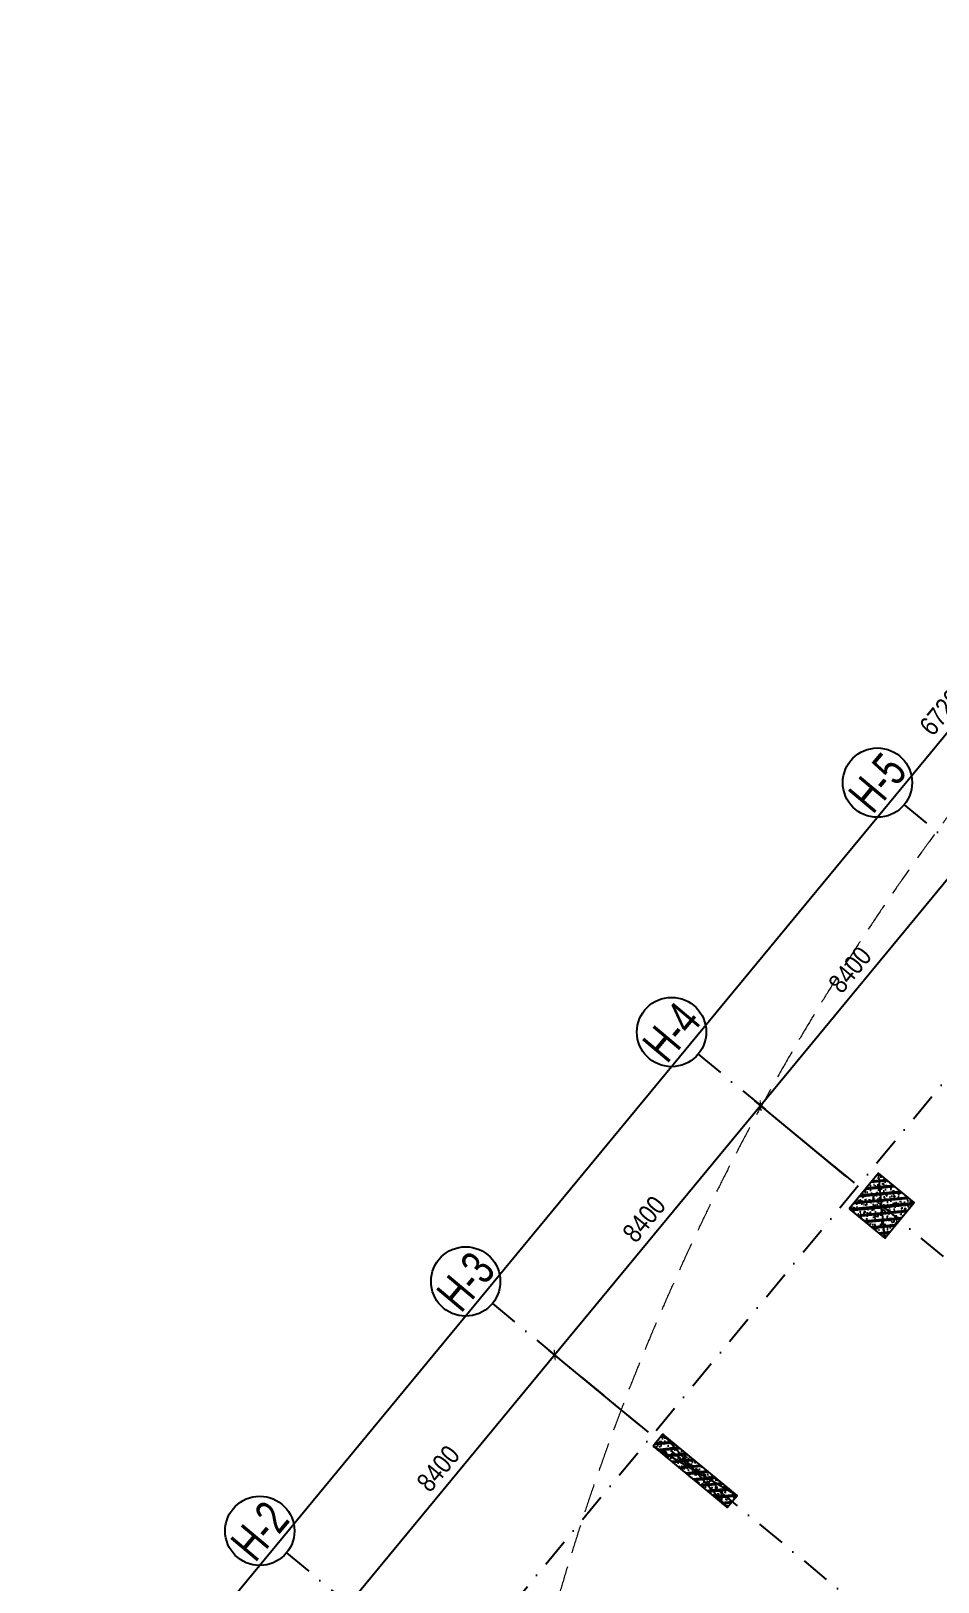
# Model space of a CAD drawing. Header units: millimetres. Extents: x -185400 to 12385, y -14070 to 168686.
# Drawn here: x -129320 to -105756, y 87660 to 127938 of the extents above; entities that cross this region are included whole.
import ezdxf
from ezdxf.enums import TextEntityAlignment as Align

# ---------------------------------------------------------------- set-up
doc = ezdxf.new("R2010")
doc.units = ezdxf.units.MM
doc.header["$LTSCALE"] = 300
doc.header["$MEASUREMENT"] = 0
doc.linetypes.add('DASHDOT', pattern=[1, 0.5, -0.25, 0, -0.25])
doc.linetypes.add('HIDDEN', pattern=[0.375, 0.25, -0.125])
for name, color, linetype in [('KC-Betong', 6, 'Continuous'), ('KT-Kich thuoc', 9, 'Continuous'), ('KT-Luoi truc South Tower', 8, 'DASHDOT'), ('ST_MBDV Cot vach 220805$0$AUDIT_I_220805193045-1', 50, 'Continuous')]:
    doc.layers.add(name, color=color, linetype=linetype)
doc.layers.add('KT-Chi gioi XD', color=7, linetype='HIDDEN', true_color=0x0066cc)
doc.styles.add('Arial Narrow', font='ARIALN.TTF')
doc.styles.add('ST_MBDV Cot vach 220805$0$HBA-Text', font='GOTHIC.TTF')
doc.dimstyles.new('ccu12-200', dxfattribs={"dimscale": 200, "dimtxt": 2.5, "dimasz": 1, "dimexe": 1, "dimexo": 2, "dimgap": 1, "dimtad": 1, "dimdec": 0, "dimdsep": 46, "dimtxsty": 'Arial Narrow', "dimblk": 'ARCHTICK', "dimcen": -1, "dimdle": 1, "dimclrd": 256, "dimclre": 256, "dimclrt": 3, "dimadec": 0, "dimazin": 2, "dimtfac": 0.1, "dimtdec": 0, "dimtmove": 0, "dimatfit": 1, "dimldrblk": 'ARCHTICK', "dimfxl": 1, "dimtvp": 0.833333, "dimtolj": 1, "dimtzin": 12, "dimarcsym": 0})

# ---------------------------------------------------------------- blocks, each defined once
blk = doc.blocks.new('_ARCHTICK')
at = {"color": 0, "linetype": 'ByBlock', "const_width": 0.15}
blk.add_lwpolyline([(-0.5, -0.5), (0.5, 0.5)], dxfattribs=at)
blk = doc.blocks.new('*D120')
at = {"layer": 'Defpoints', "color": 0, "transparency": 16777216}
for p in [(-102489, 104421, 0), (-110365, 100031), (-107841, 97947, 0)]:
    blk.add_point(p, dxfattribs=at)
at = {"layer": 'KT-Kich thuoc', "lineweight": -2, "transparency": 16777216}
for p, q in [((-104889, 106662), (-110492, 99877)), ((-102797, 104675), (-105170, 106635)), ((-108149, 98201), (-110519, 100159))]:
    blk.add_line(p, q, dxfattribs=at)
at = {"layer": 'KT-Kich thuoc', "lineweight": -2, "transparency": 16777216, "xscale": 200, "yscale": 200, "zscale": 200}
for p, rotation in [((-105016, 106508), 50.44882678931273), ((-110365, 100031), 230.4488267893127)]:
    blk.add_blockref('_ARCHTICK', p, dxfattribs=dict(at, rotation=rotation))
at = {"layer": 'KT-Kich thuoc', "color": 3, "transparency": 16777216, "insert": (-108042, 103560), "char_height": 500, "attachment_point": 5, "rotation": 50.4488, "style": 'Arial Narrow'}
blk.add_mtext('\\A1;8400', dxfattribs=at)
blk = doc.blocks.new('*D121')
at = {"layer": 'Defpoints', "color": 0, "transparency": 16777216}
for p in [(-107837, 97944, 0), (-115714, 93554), (-113190, 91470, 0)]:
    blk.add_point(p, dxfattribs=at)
at = {"layer": 'KT-Kich thuoc', "lineweight": -2, "transparency": 16777216}
for p, q in [((-110238, 100185), (-115841, 93400)), ((-108146, 98199), (-110519, 100159)), ((-113498, 91724), (-115868, 93682))]:
    blk.add_line(p, q, dxfattribs=at)
at = {"layer": 'KT-Kich thuoc', "lineweight": -2, "transparency": 16777216, "xscale": 200, "yscale": 200, "zscale": 200}
for p, rotation in [((-110365, 100031), 50.44882678931273), ((-115714, 93554), 230.4488267893127)]:
    blk.add_blockref('_ARCHTICK', p, dxfattribs=dict(at, rotation=rotation))
at = {"layer": 'KT-Kich thuoc', "color": 3, "transparency": 16777216, "insert": (-113391, 97083), "char_height": 500, "attachment_point": 5, "rotation": 50.4488, "style": 'Arial Narrow'}
blk.add_mtext('\\A1;8400', dxfattribs=at)
blk = doc.blocks.new('*D95')
at = {"layer": 'Defpoints', "color": 0, "transparency": 16777216}
for p in [(-113186, 91467, 0), (-121063, 87077), (-118539, 84993, 0)]:
    blk.add_point(p, dxfattribs=at)
at = {"layer": 'KT-Kich thuoc', "lineweight": -2, "transparency": 16777216}
for p, q in [((-115587, 93709), (-121190, 86923)), ((-113495, 91722), (-115868, 93682)), ((-118847, 85248), (-121217, 87205))]:
    blk.add_line(p, q, dxfattribs=at)
at = {"layer": 'KT-Kich thuoc', "lineweight": -2, "transparency": 16777216, "xscale": 200, "yscale": 200, "zscale": 200}
for p, rotation in [((-115714, 93554), 50.44882678931273), ((-121063, 87077), 230.4488267893127)]:
    blk.add_blockref('_ARCHTICK', p, dxfattribs=dict(at, rotation=rotation))
at = {"layer": 'KT-Kich thuoc', "color": 3, "transparency": 16777216, "insert": (-118739, 90606), "char_height": 500, "attachment_point": 5, "rotation": 50.4488, "style": 'Arial Narrow'}
blk.add_mtext('\\A1;8400', dxfattribs=at)
blk = doc.blocks.new('ST_MBDV Cot vach 220805$0$GRID-SYM-flat-103')
at = {"layer": 'ST_MBDV Cot vach 220805$0$AUDIT_I_220805193045-1'}
blk.add_circle((0, 0, 0), 900, dxfattribs=at)
at = {"layer": 'ST_MBDV Cot vach 220805$0$AUDIT_I_220805193045-1', "style": 'ST_MBDV Cot vach 220805$0$HBA-Text'}
blk.add_attdef('GRID', text='', height=900, rotation=19.0471, dxfattribs=at).set_placement((0, 0, 0), align=Align.MIDDLE_CENTER)
blk = doc.blocks.new('*D125')
at = {"layer": 'Defpoints', "color": 0, "transparency": 16777216}
for p in [(-85499, 133966), (-81097, 130331), (-123887, 78516, 0)]:
    blk.add_point(p, dxfattribs=at)
at = {"layer": 'KT-Kich thuoc', "lineweight": -2, "transparency": 16777216}
for p, q in [((-128417, 81997), (-85371, 134121)), ((-81405, 130586), (-85653, 134094)), ((-124196, 78771), (-128444, 82279))]:
    blk.add_line(p, q, dxfattribs=at)
at = {"layer": 'KT-Kich thuoc', "lineweight": -2, "transparency": 16777216, "xscale": 200, "yscale": 200, "zscale": 200}
for p, rotation in [((-85499, 133966), 50.44882697620305), ((-128289, 82151), 230.4488269762031)]:
    blk.add_blockref('_ARCHTICK', p, dxfattribs=dict(at, rotation=rotation))
at = {"layer": 'KT-Kich thuoc', "color": 3, "transparency": 16777216, "insert": (-105576, 110369), "char_height": 500, "attachment_point": 5, "rotation": 50.4488, "style": 'Arial Narrow'}
blk.add_mtext('\\A1;67200', dxfattribs=at)
blk = doc.blocks.new('*U18')
h = blk.add_hatch()
h.set_pattern_fill('VATLIEU04', color=250, scale=40, style=0, pattern_type=2)
h.set_pattern_definition([(50, (1550, 450), (286.904, -25.1), [30, -330]), (355, (1550, 450), (-55.5, 300.877), [24, -264]), (100.451, (1573.9, 447.9), (231.404, 275.776), [25.496, -280.457]), (46.184, (1550, 530), (426.896, -66.21), [45, -495]), (96.636, (1585.57, 524.5), (373.865, 389.65), [38.244, -420.685]), (351.184, (1550, 530), (373.865, 389.65), [36, -396]), (21, (1590, 510), (238.763, -161.048), [30, -330]), (326, (1590, 510), (97.326, 290.06), [24, -264]), (71.451, (1609.9, 496.58), (336.09, 129.012), [25.496, -280.457]), (37.5, (1550, 450), (4.864, 133.1575), [0, -260.8, 0, -268, 0, -265]), (7.5, (1550, 450), (105.228, 157.765), [0, -152.8, 0, -254.8, 0, -101]), (327.5, (1460.8, 450), (213.529, -9.022), [0, -100, 0, -312, 0, -414]), (317.5, (1420.8, 450), (233.274, 40.042), [0, -130, 0, -207.2, 0, -294]), (45, (1550, 450), (-120.208, 120.208), []), (45, (1550, 499), (-120.208, 120.208), [])])
h.paths.add_polyline_path([(-475, -475), (2025, -475), (2025, -75), (-475, -75)])
at = {"color": 6, "ltscale": 0.25}
blk.add_lwpolyline([(-475, -475), (2025, -475), (2025, -75), (-475, -75)], close=True, dxfattribs=at)
at = {"layer": 'Defpoints', "linetype": 'ByBlock', "ltscale": 30}
for p, q in [((2025, -475), (-475, -75)), ((-475, -475), (2025, -75))]:
    blk.add_line(p, q, dxfattribs=at)
blk = doc.blocks.new('*U20')
h = blk.add_hatch()
h.set_pattern_fill('VATLIEU04', color=250, scale=40, style=0, pattern_type=2)
h.set_pattern_definition([(50, (250, 1250), (286.904, -25.1), [30, -330]), (355, (250, 1250), (-55.5, 300.877), [24, -264]), (100.451, (273.9, 1247.9), (231.404, 275.776), [25.496, -280.457]), (46.184, (250, 1330), (426.896, -66.21), [45, -495]), (96.636, (285.57, 1324.5), (373.865, 389.65), [38.244, -420.685]), (351.184, (250, 1330), (373.86, 389.65), [36, -396]), (21, (290, 1310), (238.763, -161.048), [30, -330]), (326, (290, 1310), (97.326, 290.06), [24, -264]), (71.451, (309.9, 1296.58), (336.09, 129.012), [25.496, -280.457]), (37.5, (250, 1250), (4.864, 133.1575), [0, -260.8, 0, -268, 0, -265]), (7.5, (250, 1250), (105.228, 157.765), [0, -152.8, 0, -254.8, 0, -101]), (327.5, (160.8, 1250), (213.529, -9.022), [0, -100, 0, -312, 0, -414]), (317.5, (120.8, 1250), (233.274, 40.042), [0, -130, 0, -207.2, 0, -294]), (45, (250, 1250), (-120.208, 120.208), []), (45, (250, 1299), (-120.208, 120.208), [])])
h.paths.add_polyline_path([(-475, -475), (725, -475), (725, 725), (-475, 725)])
at = {"color": 6, "ltscale": 0.25}
blk.add_lwpolyline([(-475, -475), (725, -475), (725, 725), (-475, 725)], close=True, dxfattribs=at)
at = {"layer": 'Defpoints', "linetype": 'ByBlock', "ltscale": 30}
for p, q in [((725, -475), (-475, 725)), ((-475, -475), (725, 725))]:
    blk.add_line(p, q, dxfattribs=at)
blk = doc.blocks.new('Columns-NT1-High-flat-1')
at = {"layer": 'KC-Betong', "linetype": 'ByBlock', "rotation": 320.4488257820466}
for name, p in [('*U20', (5635, 6078)), ('*U18', (541, -90))]:
    blk.add_blockref(name, p, dxfattribs=at)

msp = doc.modelspace()

# ---------------------------------------------------------------- linework, layer by layer
at = {"layer": 'KT-Chi gioi XD', "lineweight": 13, "ltscale": 10, "elevation": 0, "flags": 128}
msp.add_lwpolyline([(-29078.1, 143772.1), (-33774.2, 161645), (-36124.3, 162456.9), (-45058.2, 155685.5), (-68562, 137753.5), (-92229.5, 120645.5, 0.684877), (-61797, 6849.6), (-41426.4, 4693.7), (-2997.3, 5908.3), (-146.9, 9554.9)], format="xyb", close=True, dxfattribs=at)
at = {"layer": 'KT-Luoi truc South Tower', "ltscale": 5}
for p, q in [((-129319.6, 71931.2), (-78164.4, 133874.7)), ((-106635.5, 107845.3), (-82897.7, 88241.7)), ((-111984.3, 101368.4), (-88246.5, 81764.8)), ((-117333.1, 94891.5), (-93595.3, 75288)), ((-122682, 88414.6), (-98944.2, 68811.1))]:
    msp.add_line(p, q, dxfattribs=at)

# ---------------------------------------------------------------- block references
at = {"layer": 'KC-Betong', "ltscale": 0.5}
msp.add_blockref('Columns-NT1-High-flat-1', (-113032.1, 91339.6), dxfattribs=at)
at = {"layer": 'KT-Kich thuoc'}
ref = msp.add_blockref('ST_MBDV Cot vach 220805$0$GRID-SYM-flat-103', (-107329.4, 108418.4, 0), dxfattribs=at)
ref.add_attrib('GRID', 'H-5', dxfattribs={"layer": 'ST_MBDV Cot vach 220805$0$AUDIT_I_220805193045-1', "height": 900, "rotation": 50, "style": 'ST_MBDV Cot vach 220805$0$HBA-Text', "width": 0.75}).set_placement((-107329.4, 108418.4, 0), align=Align.MIDDLE_CENTER)
ref = msp.add_blockref('ST_MBDV Cot vach 220805$0$GRID-SYM-flat-103', (-112678.2, 101941.5, 0), dxfattribs=at)
ref.add_attrib('GRID', 'H-4', dxfattribs={"layer": 'ST_MBDV Cot vach 220805$0$AUDIT_I_220805193045-1', "height": 900, "rotation": 50, "style": 'ST_MBDV Cot vach 220805$0$HBA-Text', "width": 0.75}).set_placement((-112678.2, 101941.5, 0), align=Align.MIDDLE_CENTER)
ref = msp.add_blockref('ST_MBDV Cot vach 220805$0$GRID-SYM-flat-103', (-118027.1, 95464.6, 0), dxfattribs=at)
ref.add_attrib('GRID', 'H-3', dxfattribs={"layer": 'ST_MBDV Cot vach 220805$0$AUDIT_I_220805193045-1', "height": 900, "rotation": 50, "style": 'ST_MBDV Cot vach 220805$0$HBA-Text', "width": 0.75}).set_placement((-118027.1, 95464.6, 0), align=Align.MIDDLE_CENTER)
ref = msp.add_blockref('ST_MBDV Cot vach 220805$0$GRID-SYM-flat-103', (-123375.9, 88987.7, 0), dxfattribs=at)
ref.add_attrib('GRID', 'H-2', dxfattribs={"layer": 'ST_MBDV Cot vach 220805$0$AUDIT_I_220805193045-1', "height": 900, "rotation": 50, "style": 'ST_MBDV Cot vach 220805$0$HBA-Text', "width": 0.75}).set_placement((-123375.9, 88987.7, 0), align=Align.MIDDLE_CENTER)

# ---------------------------------------------------------------- dimensions: what is measured, and where the dimension line sits
dim = msp.add_linear_dim(base=(-85498.7, 133966.3), p1=(-123887.5, 78516, 0), p2=(-81096.7, 130331), angle=50.44883, dimstyle='ccu12-200', dxfattribs=at)
dim.commit()
dim.dimension.update_dxf_attribs({"geometry": '*D125', "text_midpoint": (-105225.4, 110079.4), "dimtype": 161})
for base, p1, p2, picture, middle in [((-110365.1, 100031.2), (-102488.6, 104420.7, 0), (-107840.9, 97946.7, 0), '*D120', (-108041.7, 103559.5)), ((-115713.9, 93554.3), (-107837.5, 97943.8, 0), (-113189.8, 91469.8, 0), '*D121', (-113390.5, 97082.7)), ((-121062.8, 87077.4), (-113186.3, 91466.9, 0), (-118538.6, 84992.9, 0), '*D95', (-118739.4, 90605.8))]:
    dim = msp.add_linear_dim(base=base, p1=p1, p2=p2, angle=50.44883, dimstyle='ccu12-200', dxfattribs=at)
    dim.commit()
    dim.dimension.update_dxf_attribs({"geometry": picture, "text_midpoint": middle})

doc.saveas('drawing.dxf')
